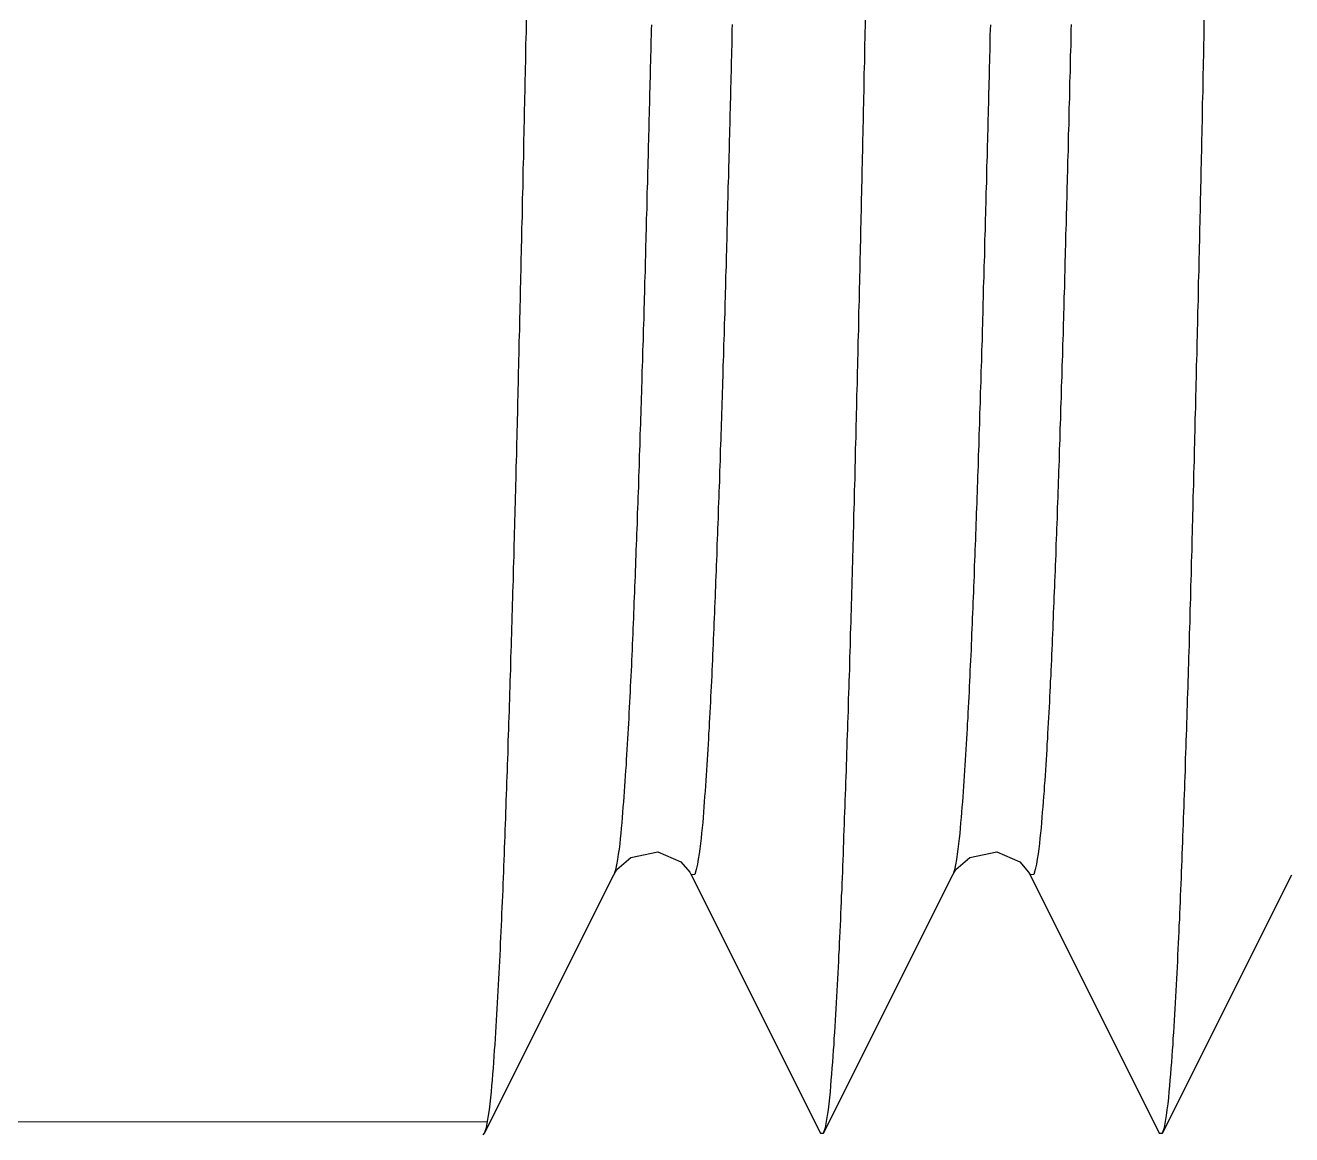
# Model space of a CAD drawing. Header units: millimetres. Extents: x 2213 to 82676, y 1050 to 28650.
# Drawn here: x 20271.89 to 20277.64, y 10375.94 to 10380.98 of the extents above; entities that cross this region are included whole.
import ezdxf

# ---------------------------------------------------------------- set-up
doc = ezdxf.new("R2010")
doc.units = ezdxf.units.MM
doc.header["$LTSCALE"] = 200
doc.linetypes.add('DASHED', pattern=[0.75, 0.5, -0.25])
doc.layers.add('A-FIX', color=5, linetype='Continuous')

# ---------------------------------------------------------------- blocks, each defined once
blk = doc.blocks.new('A$C657279D5')
at = {"linetype": 'Continuous'}
for p, q in [((-77.923286, 788.58253), (-78.510125, 789.755644)), ((-77.321825, 789.755644), (-77.908664, 788.58253)), ((-76.383463, 788.58253), (-76.970302, 789.755644)), ((-75.782002, 789.755644), (-76.368841, 788.58253)), ((-74.84364, 788.58253), (-75.430479, 789.755644)), ((-16.424779, 788.575221), (-74.857307, 788.635292)), ((-77.908664, 788.58253), (-77.923286, 788.58253)), ((-76.368841, 788.58253), (-76.383463, 788.58253)), ((-74.836334, 788.575221), (-74.84364, 788.58253))]:
    blk.add_line(p, q, dxfattribs=at)
at = {"linetype": 'DASHED'}
for points in [[(-77.508307, 793.617292), (-77.507307, 793.593292), (-77.507307, 793.570292), (-77.506307, 793.546292), (-77.506307, 793.522292), (-77.505307, 793.498292), (-77.504307, 793.474292), (-77.504307, 793.450292), (-77.503307, 793.426292), (-77.503307, 793.403292), (-77.502307, 793.379292), (-77.501307, 793.355292), (-77.501307, 793.331292), (-77.500307, 793.307292), (-77.500307, 793.283292), (-77.499307, 793.259292), (-77.498307, 793.235292), (-77.498307, 793.212292), (-77.497307, 793.188292), (-77.497307, 793.164292), (-77.496307, 793.140292), (-77.495307, 793.116292), (-77.495307, 793.092292), (-77.494307, 793.068292), (-77.494307, 793.045292), (-77.493307, 793.021292), (-77.492307, 792.997292), (-77.492307, 792.973292), (-77.491307, 792.949292), (-77.490307, 792.925292), (-77.490307, 792.901292), (-77.489307, 792.878292), (-77.489307, 792.854292), (-77.488307, 792.830292), (-77.487307, 792.806292), (-77.487307, 792.782292), (-77.486307, 792.758292), (-77.485307, 792.734292), (-77.485307, 792.711292), (-77.484307, 792.687292), (-77.483307, 792.663292), (-77.483307, 792.639292), (-77.482307, 792.615292), (-77.481307, 792.591292), (-77.481307, 792.567292), (-77.480307, 792.544292), (-77.479307, 792.520292), (-77.479307, 792.496292), (-77.478307, 792.472292), (-77.477307, 792.448292), (-77.477307, 792.424292), (-77.476307, 792.400292), (-77.475307, 792.377292), (-77.475307, 792.353292), (-77.474307, 792.329292), (-77.473307, 792.305292), (-77.473307, 792.281292), (-77.472307, 792.257292), (-77.471307, 792.233292), (-77.471307, 792.210292), (-77.470307, 792.186292), (-77.469307, 792.162292), (-77.468307, 792.138292), (-77.468307, 792.114292), (-77.467307, 792.090292), (-77.466307, 792.066292), (-77.466307, 792.043292), (-77.465307, 792.019292), (-77.464307, 791.995292), (-77.463307, 791.971292), (-77.463307, 791.947292), (-77.462307, 791.923292), (-77.461307, 791.899292), (-77.460307, 791.876292), (-77.460307, 791.852292), (-77.459307, 791.828292), (-77.458307, 791.804292), (-77.457307, 791.780292), (-77.457307, 791.756292), (-77.456307, 791.732292), (-77.455307, 791.709292), (-77.454307, 791.685292), (-77.453307, 791.661292), (-77.453307, 791.637292), (-77.452307, 791.613292), (-77.451307, 791.589292), (-77.450307, 791.565292), (-77.449307, 791.542292), (-77.449307, 791.518292), (-77.448307, 791.494292), (-77.447307, 791.470292), (-77.446307, 791.446292), (-77.445307, 791.422292), (-77.444307, 791.398292), (-77.444307, 791.375292), (-77.443307, 791.351292), (-77.442307, 791.327292), (-77.441307, 791.303292), (-77.440307, 791.279292), (-77.439307, 791.255292), (-77.438307, 791.231292), (-77.438307, 791.208292), (-77.437307, 791.184292), (-77.436307, 791.160292), (-77.435307, 791.136292), (-77.434307, 791.112292), (-77.433307, 791.088292), (-77.432307, 791.065292), (-77.431307, 791.041292), (-77.430307, 791.017292), (-77.429307, 790.993292), (-77.428307, 790.969292), (-77.427307, 790.945292), (-77.426307, 790.921292), (-77.425307, 790.898292), (-77.424307, 790.874292), (-77.423307, 790.850292), (-77.422307, 790.826292), (-77.421307, 790.802292), (-77.420307, 790.778292), (-77.419307, 790.755292), (-77.418307, 790.731292), (-77.417307, 790.707292), (-77.416307, 790.683292), (-77.415307, 790.659292), (-77.413307, 790.635292), (-77.412307, 790.611292), (-77.411307, 790.588292), (-77.410307, 790.564292), (-77.409307, 790.540292), (-77.408307, 790.516292), (-77.406307, 790.492292), (-77.405307, 790.468292), (-77.404307, 790.445292), (-77.402307, 790.421292), (-77.401307, 790.397292), (-77.400307, 790.373292), (-77.398307, 790.349292), (-77.397307, 790.325292), (-77.396307, 790.302292), (-77.394307, 790.278292), (-77.393307, 790.254292), (-77.391307, 790.230292), (-77.390307, 790.206292), (-77.388307, 790.183292), (-77.386307, 790.159292), (-77.385307, 790.135292), (-77.383307, 790.111292), (-77.381307, 790.087292), (-77.379307, 790.064292), (-77.377307, 790.040292), (-77.375307, 790.016292), (-77.373307, 789.992292), (-77.371307, 789.968292), (-77.369307, 789.945292), (-77.366307, 789.921292), (-77.364307, 789.897292), (-77.361307, 789.873292), (-77.358307, 789.850292), (-77.354307, 789.826292), (-77.350307, 789.803292), (-77.345307, 789.779292), (-77.338307, 789.756292), (-77.322307, 789.755292)], [(-77.141307, 793.616292), (-77.140307, 793.592292), (-77.139307, 793.568292), (-77.139307, 793.544292), (-77.138307, 793.521292), (-77.138307, 793.497292), (-77.137307, 793.473292), (-77.137307, 793.449292), (-77.136307, 793.425292), (-77.135307, 793.401292), (-77.135307, 793.377292), (-77.134307, 793.353292), (-77.134307, 793.330292), (-77.133307, 793.306292), (-77.132307, 793.282292), (-77.132307, 793.258292), (-77.131307, 793.234292), (-77.131307, 793.210292), (-77.130307, 793.186292), (-77.129307, 793.163292), (-77.129307, 793.139292), (-77.128307, 793.115292), (-77.128307, 793.091292), (-77.127307, 793.067292), (-77.126307, 793.043292), (-77.126307, 793.019292), (-77.125307, 792.996292), (-77.124307, 792.972292), (-77.124307, 792.948292), (-77.123307, 792.924292), (-77.123307, 792.900292), (-77.122307, 792.876292), (-77.121307, 792.852292), (-77.121307, 792.829292), (-77.120307, 792.805292), (-77.119307, 792.781292), (-77.119307, 792.757292), (-77.118307, 792.733292), (-77.117307, 792.709292), (-77.117307, 792.685292), (-77.116307, 792.662292), (-77.115307, 792.638292), (-77.115307, 792.614292), (-77.114307, 792.590292), (-77.114307, 792.566292), (-77.113307, 792.542292), (-77.112307, 792.518292), (-77.112307, 792.495292), (-77.111307, 792.471292), (-77.110307, 792.447292), (-77.109307, 792.423292), (-77.109307, 792.399292), (-77.108307, 792.375292), (-77.107307, 792.351292), (-77.107307, 792.328292), (-77.106307, 792.304292), (-77.105307, 792.280292), (-77.105307, 792.256292), (-77.104307, 792.232292), (-77.103307, 792.208292), (-77.103307, 792.184292), (-77.102307, 792.161292), (-77.101307, 792.137292), (-77.100307, 792.113292), (-77.100307, 792.089292), (-77.099307, 792.065292), (-77.098307, 792.041292), (-77.098307, 792.017292), (-77.097307, 791.994292), (-77.096307, 791.970292), (-77.095307, 791.946292), (-77.095307, 791.922292), (-77.094307, 791.898292), (-77.093307, 791.874292), (-77.092307, 791.850292), (-77.092307, 791.827292), (-77.091307, 791.803292), (-77.090307, 791.779292), (-77.089307, 791.755292), (-77.089307, 791.731292), (-77.088307, 791.707292), (-77.087307, 791.683292), (-77.086307, 791.660292), (-77.085307, 791.636292), (-77.085307, 791.612292), (-77.084307, 791.588292), (-77.083307, 791.564292), (-77.082307, 791.540292), (-77.081307, 791.516292), (-77.081307, 791.493292), (-77.080307, 791.469292), (-77.079307, 791.445292), (-77.078307, 791.421292), (-77.077307, 791.397292), (-77.076307, 791.373292), (-77.075307, 791.349292), (-77.075307, 791.326292), (-77.074307, 791.302292), (-77.073307, 791.278292), (-77.072307, 791.254292), (-77.071307, 791.230292), (-77.070307, 791.206292), (-77.069307, 791.182292), (-77.068307, 791.159292), (-77.067307, 791.135292), (-77.067307, 791.111292), (-77.066307, 791.087292), (-77.065307, 791.063292), (-77.064307, 791.039292), (-77.063307, 791.016292), (-77.062307, 790.992292), (-77.061307, 790.968292), (-77.060307, 790.944292), (-77.059307, 790.920292), (-77.058307, 790.896292), (-77.057307, 790.872292), (-77.056307, 790.849292), (-77.055307, 790.825292), (-77.054307, 790.801292), (-77.053307, 790.777292), (-77.052307, 790.753292), (-77.051307, 790.729292), (-77.049307, 790.706292), (-77.048307, 790.682292), (-77.047307, 790.658292), (-77.046307, 790.634292), (-77.045307, 790.610292), (-77.044307, 790.586292), (-77.043307, 790.562292), (-77.041307, 790.539292), (-77.040307, 790.515292), (-77.039307, 790.491292), (-77.038307, 790.467292), (-77.036307, 790.443292), (-77.035307, 790.419292), (-77.034307, 790.396292), (-77.032307, 790.372292), (-77.031307, 790.348292), (-77.030307, 790.324292), (-77.028307, 790.300292), (-77.027307, 790.276292), (-77.025307, 790.253292), (-77.024307, 790.229292), (-77.022307, 790.205292), (-77.021307, 790.181292), (-77.019307, 790.157292), (-77.017307, 790.134292), (-77.016307, 790.110292), (-77.014307, 790.086292), (-77.012307, 790.062292), (-77.010307, 790.038292), (-77.008307, 790.015292), (-77.006307, 789.991292), (-77.004307, 789.967292), (-77.002307, 789.943292), (-76.999307, 789.920292), (-76.996307, 789.896292), (-76.993307, 789.872292), (-76.990307, 789.849292), (-76.987307, 789.825292), (-76.983307, 789.801292), (-76.978307, 789.778292), (-76.970307, 789.755292)], [(-75.968307, 793.617292), (-75.967307, 793.593292), (-75.967307, 793.570292), (-75.966307, 793.546292), (-75.966307, 793.522292), (-75.965307, 793.498292), (-75.965307, 793.474292), (-75.964307, 793.450292), (-75.963307, 793.426292), (-75.963307, 793.403292), (-75.962307, 793.379292), (-75.962307, 793.355292), (-75.961307, 793.331292), (-75.960307, 793.307292), (-75.960307, 793.283292), (-75.959307, 793.259292), (-75.959307, 793.235292), (-75.958307, 793.212292), (-75.957307, 793.188292), (-75.957307, 793.164292), (-75.956307, 793.140292), (-75.956307, 793.116292), (-75.955307, 793.092292), (-75.954307, 793.068292), (-75.954307, 793.045292), (-75.953307, 793.021292), (-75.953307, 792.997292), (-75.952307, 792.973292), (-75.951307, 792.949292), (-75.951307, 792.925292), (-75.950307, 792.901292), (-75.949307, 792.878292), (-75.949307, 792.854292), (-75.948307, 792.830292), (-75.947307, 792.806292), (-75.947307, 792.782292), (-75.946307, 792.758292), (-75.946307, 792.734292), (-75.945307, 792.711292), (-75.944307, 792.687292), (-75.944307, 792.663292), (-75.943307, 792.639292), (-75.942307, 792.615292), (-75.942307, 792.591292), (-75.941307, 792.567292), (-75.940307, 792.544292), (-75.940307, 792.520292), (-75.939307, 792.496292), (-75.938307, 792.472292), (-75.938307, 792.448292), (-75.937307, 792.424292), (-75.936307, 792.400292), (-75.936307, 792.377292), (-75.935307, 792.353292), (-75.934307, 792.329292), (-75.934307, 792.305292), (-75.933307, 792.281292), (-75.932307, 792.257292), (-75.931307, 792.233292), (-75.931307, 792.210292), (-75.930307, 792.186292), (-75.929307, 792.162292), (-75.929307, 792.138292), (-75.928307, 792.114292), (-75.927307, 792.090292), (-75.926307, 792.066292), (-75.926307, 792.043292), (-75.925307, 792.019292), (-75.924307, 791.995292), (-75.924307, 791.971292), (-75.923307, 791.947292), (-75.922307, 791.923292), (-75.921307, 791.899292), (-75.921307, 791.876292), (-75.920307, 791.852292), (-75.919307, 791.828292), (-75.918307, 791.804292), (-75.918307, 791.780292), (-75.917307, 791.756292), (-75.916307, 791.732292), (-75.915307, 791.709292), (-75.914307, 791.685292), (-75.914307, 791.661292), (-75.913307, 791.637292), (-75.912307, 791.613292), (-75.911307, 791.589292), (-75.910307, 791.565292), (-75.910307, 791.542292), (-75.909307, 791.518292), (-75.908307, 791.494292), (-75.907307, 791.470292), (-75.906307, 791.446292), (-75.905307, 791.422292), (-75.905307, 791.398292), (-75.904307, 791.375292), (-75.903307, 791.351292), (-75.902307, 791.327292), (-75.901307, 791.303292), (-75.900307, 791.279292), (-75.899307, 791.255292), (-75.899307, 791.231292), (-75.898307, 791.208292), (-75.897307, 791.184292), (-75.896307, 791.160292), (-75.895307, 791.136292), (-75.894307, 791.112292), (-75.893307, 791.088292), (-75.892307, 791.065292), (-75.891307, 791.041292), (-75.890307, 791.017292), (-75.889307, 790.993292), (-75.888307, 790.969292), (-75.887307, 790.945292), (-75.886307, 790.921292), (-75.885307, 790.898292), (-75.884307, 790.874292), (-75.883307, 790.850292), (-75.882307, 790.826292), (-75.881307, 790.802292), (-75.880307, 790.778292), (-75.879307, 790.755292), (-75.878307, 790.731292), (-75.877307, 790.707292), (-75.876307, 790.683292), (-75.875307, 790.659292), (-75.874307, 790.635292), (-75.872307, 790.611292), (-75.871307, 790.588292), (-75.870307, 790.564292), (-75.869307, 790.540292), (-75.868307, 790.516292), (-75.866307, 790.492292), (-75.865307, 790.468292), (-75.864307, 790.445292), (-75.863307, 790.421292), (-75.861307, 790.397292), (-75.860307, 790.373292), (-75.859307, 790.349292), (-75.857307, 790.325292), (-75.856307, 790.302292), (-75.854307, 790.278292), (-75.853307, 790.254292), (-75.851307, 790.230292), (-75.850307, 790.206292), (-75.848307, 790.183292), (-75.847307, 790.159292), (-75.845307, 790.135292), (-75.843307, 790.111292), (-75.841307, 790.087292), (-75.840307, 790.064292), (-75.838307, 790.040292), (-75.836307, 790.016292), (-75.834307, 789.992292), (-75.831307, 789.968292), (-75.829307, 789.945292), (-75.827307, 789.921292), (-75.824307, 789.897292), (-75.821307, 789.873292), (-75.818307, 789.850292), (-75.814307, 789.826292), (-75.810307, 789.803292), (-75.805307, 789.779292), (-75.798307, 789.756292), (-75.782307, 789.755292)], [(-75.601307, 793.616292), (-75.600307, 793.592292), (-75.600307, 793.568292), (-75.599307, 793.544292), (-75.598307, 793.521292), (-75.598307, 793.497292), (-75.597307, 793.473292), (-75.597307, 793.449292), (-75.596307, 793.425292), (-75.596307, 793.401292), (-75.595307, 793.377292), (-75.594307, 793.354292), (-75.594307, 793.330292), (-75.593307, 793.306292), (-75.593307, 793.282292), (-75.592307, 793.258292), (-75.591307, 793.234292), (-75.591307, 793.210292), (-75.590307, 793.186292), (-75.590307, 793.163292), (-75.589307, 793.139292), (-75.588307, 793.115292), (-75.588307, 793.091292), (-75.587307, 793.067292), (-75.586307, 793.043292), (-75.586307, 793.019292), (-75.585307, 792.996292), (-75.585307, 792.972292), (-75.584307, 792.948292), (-75.583307, 792.924292), (-75.583307, 792.900292), (-75.582307, 792.876292), (-75.581307, 792.852292), (-75.581307, 792.829292), (-75.580307, 792.805292), (-75.580307, 792.781292), (-75.579307, 792.757292), (-75.578307, 792.733292), (-75.578307, 792.709292), (-75.577307, 792.685292), (-75.576307, 792.662292), (-75.576307, 792.638292), (-75.575307, 792.614292), (-75.574307, 792.590292), (-75.574307, 792.566292), (-75.573307, 792.542292), (-75.572307, 792.518292), (-75.572307, 792.495292), (-75.571307, 792.471292), (-75.570307, 792.447292), (-75.570307, 792.423292), (-75.569307, 792.399292), (-75.568307, 792.375292), (-75.568307, 792.351292), (-75.567307, 792.328292), (-75.566307, 792.304292), (-75.566307, 792.280292), (-75.565307, 792.256292), (-75.564307, 792.232292), (-75.563307, 792.208292), (-75.563307, 792.184292), (-75.562307, 792.161292), (-75.561307, 792.137292), (-75.561307, 792.113292), (-75.560307, 792.089292), (-75.559307, 792.065292), (-75.558307, 792.041292), (-75.558307, 792.017292), (-75.557307, 791.994292), (-75.556307, 791.970292), (-75.556307, 791.946292), (-75.555307, 791.922292), (-75.554307, 791.898292), (-75.553307, 791.874292), (-75.553307, 791.850292), (-75.552307, 791.827292), (-75.551307, 791.803292), (-75.550307, 791.779292), (-75.549307, 791.755292), (-75.549307, 791.731292), (-75.548307, 791.707292), (-75.547307, 791.683292), (-75.546307, 791.660292), (-75.546307, 791.636292), (-75.545307, 791.612292), (-75.544307, 791.588292), (-75.543307, 791.564292), (-75.542307, 791.540292), (-75.542307, 791.516292), (-75.541307, 791.493292), (-75.540307, 791.469292), (-75.539307, 791.445292), (-75.538307, 791.421292), (-75.537307, 791.397292), (-75.536307, 791.373292), (-75.536307, 791.349292), (-75.535307, 791.326292), (-75.534307, 791.302292), (-75.533307, 791.278292), (-75.532307, 791.254292), (-75.531307, 791.230292), (-75.530307, 791.206292), (-75.529307, 791.183292), (-75.529307, 791.159292), (-75.528307, 791.135292), (-75.527307, 791.111292), (-75.526307, 791.087292), (-75.525307, 791.063292), (-75.524307, 791.039292), (-75.523307, 791.016292), (-75.522307, 790.992292), (-75.521307, 790.968292), (-75.520307, 790.944292), (-75.519307, 790.920292), (-75.518307, 790.896292), (-75.517307, 790.872292), (-75.516307, 790.849292), (-75.515307, 790.825292), (-75.514307, 790.801292), (-75.513307, 790.777292), (-75.512307, 790.753292), (-75.511307, 790.729292), (-75.510307, 790.706292), (-75.509307, 790.682292), (-75.507307, 790.658292), (-75.506307, 790.634292), (-75.505307, 790.610292), (-75.504307, 790.586292), (-75.503307, 790.563292), (-75.502307, 790.539292), (-75.500307, 790.515292), (-75.499307, 790.491292), (-75.498307, 790.467292), (-75.497307, 790.443292), (-75.495307, 790.420292), (-75.494307, 790.396292), (-75.493307, 790.372292), (-75.491307, 790.348292), (-75.490307, 790.324292), (-75.488307, 790.300292), (-75.487307, 790.277292), (-75.486307, 790.253292), (-75.484307, 790.229292), (-75.482307, 790.205292), (-75.481307, 790.181292), (-75.479307, 790.157292), (-75.478307, 790.134292), (-75.476307, 790.110292), (-75.474307, 790.086292), (-75.472307, 790.062292), (-75.470307, 790.038292), (-75.468307, 790.015292), (-75.466307, 789.991292), (-75.464307, 789.967292), (-75.462307, 789.943292), (-75.459307, 789.920292), (-75.457307, 789.896292), (-75.454307, 789.872292), (-75.450307, 789.849292), (-75.447307, 789.825292), (-75.443307, 789.801292), (-75.438307, 789.778292), (-75.430307, 789.755292)], [(-77.923307, 788.582292), (-77.932307, 788.608292), (-77.936307, 788.635292), (-77.941307, 788.662292), (-77.944307, 788.688292), (-77.948307, 788.715292), (-77.951307, 788.742292), (-77.953307, 788.769292), (-77.956307, 788.796292), (-77.958307, 788.823292), (-77.961307, 788.850292), (-77.963307, 788.877292), (-77.965307, 788.904292), (-77.967307, 788.931292), (-77.969307, 788.958292), (-77.971307, 788.985292), (-77.972307, 789.012292), (-77.974307, 789.039292), (-77.976307, 789.066292), (-77.977307, 789.093292), (-77.979307, 789.120292), (-77.981307, 789.147292), (-77.982307, 789.174292), (-77.984307, 789.201292), (-77.985307, 789.228292), (-77.986307, 789.255292), (-77.988307, 789.282292), (-77.989307, 789.309292), (-77.991307, 789.336292), (-77.992307, 789.363292), (-77.993307, 789.390292), (-77.994307, 789.417292), (-77.996307, 789.444292), (-77.997307, 789.471292), (-77.998307, 789.498292), (-77.999307, 789.525292), (-78.001307, 789.552292), (-78.002307, 789.579292), (-78.003307, 789.606292), (-78.004307, 789.633292), (-78.005307, 789.660292), (-78.006307, 789.687292), (-78.008307, 789.714292), (-78.009307, 789.741292), (-78.010307, 789.768292), (-78.011307, 789.795292), (-78.012307, 789.822292), (-78.013307, 789.849292), (-78.014307, 789.877292), (-78.015307, 789.904292), (-78.016307, 789.931292), (-78.017307, 789.958292), (-78.018307, 789.985292), (-78.019307, 790.012292), (-78.020307, 790.039292), (-78.021307, 790.066292), (-78.022307, 790.093292), (-78.023307, 790.120292), (-78.024307, 790.147292), (-78.025307, 790.174292), (-78.026307, 790.201292), (-78.027307, 790.228292), (-78.027307, 790.255292), (-78.028307, 790.282292), (-78.029307, 790.309292), (-78.030307, 790.336292), (-78.031307, 790.363292), (-78.032307, 790.390292), (-78.033307, 790.417292), (-78.034307, 790.444292), (-78.035307, 790.471292), (-78.035307, 790.499292), (-78.036307, 790.526292), (-78.037307, 790.553292), (-78.038307, 790.580292), (-78.039307, 790.607292), (-78.040307, 790.634292), (-78.041307, 790.661292), (-78.041307, 790.688292), (-78.042307, 790.715292), (-78.043307, 790.742292), (-78.044307, 790.769292), (-78.045307, 790.796292), (-78.045307, 790.823292), (-78.046307, 790.850292), (-78.047307, 790.877292), (-78.048307, 790.904292), (-78.049307, 790.931292), (-78.049307, 790.958292), (-78.050307, 790.985292), (-78.051307, 791.012292), (-78.052307, 791.039292), (-78.052307, 791.066292), (-78.053307, 791.094292), (-78.054307, 791.121292), (-78.055307, 791.148292), (-78.055307, 791.175292), (-78.056307, 791.202292), (-78.057307, 791.229292), (-78.058307, 791.256292), (-78.058307, 791.283292), (-78.059307, 791.310292), (-78.060307, 791.337292), (-78.061307, 791.364292), (-78.061307, 791.391292), (-78.062307, 791.418292), (-78.063307, 791.445292), (-78.063307, 791.472292), (-78.064307, 791.499292), (-78.065307, 791.526292), (-78.066307, 791.553292), (-78.066307, 791.580292), (-78.067307, 791.607292), (-78.068307, 791.635292), (-78.068307, 791.662292), (-78.069307, 791.689292), (-78.070307, 791.716292), (-78.070307, 791.743292), (-78.071307, 791.770292), (-78.072307, 791.797292), (-78.072307, 791.824292), (-78.073307, 791.851292), (-78.074307, 791.878292), (-78.074307, 791.905292), (-78.075307, 791.932292), (-78.076307, 791.959292), (-78.076307, 791.986292), (-78.077307, 792.013292), (-78.078307, 792.040292), (-78.078307, 792.067292), (-78.079307, 792.094292), (-78.080307, 792.121292), (-78.080307, 792.149292), (-78.081307, 792.176292), (-78.082307, 792.203292), (-78.082307, 792.230292), (-78.083307, 792.257292), (-78.084307, 792.284292), (-78.084307, 792.311292), (-78.085307, 792.338292), (-78.086307, 792.365292), (-78.086307, 792.392292), (-78.087307, 792.419292), (-78.087307, 792.446292), (-78.088307, 792.473292), (-78.089307, 792.500292), (-78.089307, 792.527292), (-78.090307, 792.554292), (-78.091307, 792.581292), (-78.091307, 792.608292), (-78.092307, 792.635292), (-78.092307, 792.662292), (-78.093307, 792.690292), (-78.094307, 792.717292), (-78.094307, 792.744292), (-78.095307, 792.771292), (-78.095307, 792.798292), (-78.096307, 792.825292), (-78.097307, 792.852292), (-78.097307, 792.879292), (-78.098307, 792.906292), (-78.098307, 792.933292), (-78.099307, 792.960292), (-78.100307, 792.987292), (-78.100307, 793.014292), (-78.101307, 793.041292), (-78.101307, 793.068292), (-78.102307, 793.095292), (-78.103307, 793.122292), (-78.103307, 793.149292), (-78.104307, 793.176292), (-78.104307, 793.204292), (-78.105307, 793.231292), (-78.105307, 793.258292), (-78.106307, 793.285292), (-78.107307, 793.312292), (-78.107307, 793.339292), (-78.108307, 793.366292), (-78.108307, 793.393292), (-78.109307, 793.420292), (-78.109307, 793.447292), (-78.110307, 793.474292), (-78.111307, 793.501292), (-78.111307, 793.528292), (-78.112307, 793.555292), (-78.112307, 793.582292), (-78.113307, 793.609292), (-78.113307, 793.636292)], [(-76.383307, 788.582292), (-76.392307, 788.608292), (-76.397307, 788.635292), (-76.401307, 788.662292), (-76.405307, 788.688292), (-76.408307, 788.715292), (-76.411307, 788.742292), (-76.414307, 788.769292), (-76.416307, 788.796292), (-76.418307, 788.823292), (-76.421307, 788.850292), (-76.423307, 788.877292), (-76.425307, 788.904292), (-76.427307, 788.931292), (-76.429307, 788.958292), (-76.431307, 788.985292), (-76.432307, 789.012292), (-76.434307, 789.039292), (-76.436307, 789.066292), (-76.438307, 789.093292), (-76.439307, 789.120292), (-76.441307, 789.147292), (-76.442307, 789.174292), (-76.444307, 789.201292), (-76.445307, 789.228292), (-76.447307, 789.255292), (-76.448307, 789.282292), (-76.449307, 789.309292), (-76.451307, 789.336292), (-76.452307, 789.363292), (-76.453307, 789.390292), (-76.455307, 789.417292), (-76.456307, 789.444292), (-76.457307, 789.471292), (-76.458307, 789.498292), (-76.460307, 789.525292), (-76.461307, 789.552292), (-76.462307, 789.579292), (-76.463307, 789.606292), (-76.464307, 789.633292), (-76.465307, 789.660292), (-76.467307, 789.687292), (-76.468307, 789.714292), (-76.469307, 789.741292), (-76.470307, 789.768292), (-76.471307, 789.795292), (-76.472307, 789.822292), (-76.473307, 789.849292), (-76.474307, 789.877292), (-76.475307, 789.904292), (-76.476307, 789.931292), (-76.477307, 789.958292), (-76.478307, 789.985292), (-76.479307, 790.012292), (-76.480307, 790.039292), (-76.481307, 790.066292), (-76.482307, 790.093292), (-76.483307, 790.120292), (-76.484307, 790.147292), (-76.485307, 790.174292), (-76.486307, 790.201292), (-76.487307, 790.228292), (-76.488307, 790.255292), (-76.489307, 790.282292), (-76.489307, 790.309292), (-76.490307, 790.336292), (-76.491307, 790.363292), (-76.492307, 790.390292), (-76.493307, 790.417292), (-76.494307, 790.444292), (-76.495307, 790.471292), (-76.496307, 790.499292), (-76.496307, 790.526292), (-76.497307, 790.553292), (-76.498307, 790.580292), (-76.499307, 790.607292), (-76.500307, 790.634292), (-76.501307, 790.661292), (-76.502307, 790.688292), (-76.502307, 790.715292), (-76.503307, 790.742292), (-76.504307, 790.769292), (-76.505307, 790.796292), (-76.506307, 790.823292), (-76.506307, 790.850292), (-76.507307, 790.877292), (-76.508307, 790.904292), (-76.509307, 790.931292), (-76.510307, 790.958292), (-76.510307, 790.985292), (-76.511307, 791.012292), (-76.512307, 791.039292), (-76.513307, 791.066292), (-76.513307, 791.094292), (-76.514307, 791.121292), (-76.515307, 791.148292), (-76.516307, 791.175292), (-76.516307, 791.202292), (-76.517307, 791.229292), (-76.518307, 791.256292), (-76.519307, 791.283292), (-76.519307, 791.310292), (-76.520307, 791.337292), (-76.521307, 791.364292), (-76.521307, 791.391292), (-76.522307, 791.418292), (-76.523307, 791.445292), (-76.524307, 791.472292), (-76.524307, 791.499292), (-76.525307, 791.526292), (-76.526307, 791.553292), (-76.526307, 791.580292), (-76.527307, 791.607292), (-76.528307, 791.635292), (-76.529307, 791.662292), (-76.529307, 791.689292), (-76.530307, 791.716292), (-76.531307, 791.743292), (-76.531307, 791.770292), (-76.532307, 791.797292), (-76.533307, 791.824292), (-76.533307, 791.851292), (-76.534307, 791.878292), (-76.535307, 791.905292), (-76.535307, 791.932292), (-76.536307, 791.959292), (-76.537307, 791.986292), (-76.537307, 792.013292), (-76.538307, 792.040292), (-76.539307, 792.067292), (-76.539307, 792.094292), (-76.540307, 792.121292), (-76.541307, 792.149292), (-76.541307, 792.176292), (-76.542307, 792.203292), (-76.543307, 792.230292), (-76.543307, 792.257292), (-76.544307, 792.284292), (-76.544307, 792.311292), (-76.545307, 792.338292), (-76.546307, 792.365292), (-76.546307, 792.392292), (-76.547307, 792.419292), (-76.548307, 792.446292), (-76.548307, 792.473292), (-76.549307, 792.500292), (-76.549307, 792.527292), (-76.550307, 792.554292), (-76.551307, 792.581292), (-76.551307, 792.608292), (-76.552307, 792.635292), (-76.553307, 792.662292), (-76.553307, 792.690292), (-76.554307, 792.717292), (-76.554307, 792.744292), (-76.555307, 792.771292), (-76.556307, 792.798292), (-76.556307, 792.825292), (-76.557307, 792.852292), (-76.557307, 792.879292), (-76.558307, 792.906292), (-76.559307, 792.933292), (-76.559307, 792.960292), (-76.560307, 792.987292), (-76.560307, 793.014292), (-76.561307, 793.041292), (-76.562307, 793.068292), (-76.562307, 793.095292), (-76.563307, 793.122292), (-76.563307, 793.149292), (-76.564307, 793.176292), (-76.564307, 793.204292), (-76.565307, 793.231292), (-76.566307, 793.258292), (-76.566307, 793.285292), (-76.567307, 793.312292), (-76.567307, 793.339292), (-76.568307, 793.366292), (-76.568307, 793.393292), (-76.569307, 793.420292), (-76.570307, 793.447292), (-76.570307, 793.474292), (-76.571307, 793.501292), (-76.571307, 793.528292), (-76.572307, 793.555292), (-76.572307, 793.582292), (-76.573307, 793.609292), (-76.574307, 793.636292)]]:
    blk.add_lwpolyline(points, dxfattribs=at)
at = {"linetype": 'Continuous'}
for points in [[(-74.843307, 788.582292), (-74.852307, 788.608292), (-74.857307, 788.635292), (-74.861307, 788.662292), (-74.865307, 788.688292), (-74.868307, 788.715292), (-74.871307, 788.742292), (-74.874307, 788.769292), (-74.876307, 788.796292), (-74.879307, 788.823292), (-74.881307, 788.850292), (-74.883307, 788.877292), (-74.885307, 788.904292), (-74.887307, 788.931292), (-74.889307, 788.958292), (-74.891307, 788.985292), (-74.893307, 789.012292), (-74.894307, 789.039292), (-74.896307, 789.066292), (-74.898307, 789.093292), (-74.899307, 789.120292), (-74.901307, 789.147292), (-74.902307, 789.174292), (-74.904307, 789.201292), (-74.905307, 789.228292), (-74.907307, 789.255292), (-74.908307, 789.282292), (-74.910307, 789.309292), (-74.911307, 789.336292), (-74.912307, 789.363292), (-74.914307, 789.390292), (-74.915307, 789.417292), (-74.916307, 789.444292), (-74.917307, 789.471292), (-74.919307, 789.498292), (-74.920307, 789.525292), (-74.921307, 789.552292), (-74.922307, 789.579292), (-74.923307, 789.606292), (-74.925307, 789.633292), (-74.926307, 789.660292), (-74.927307, 789.687292), (-74.928307, 789.714292), (-74.929307, 789.741292), (-74.930307, 789.768292), (-74.931307, 789.795292), (-74.932307, 789.822292), (-74.933307, 789.849292), (-74.934307, 789.877292), (-74.935307, 789.904292), (-74.936307, 789.931292), (-74.937307, 789.958292), (-74.938307, 789.985292), (-74.939307, 790.012292), (-74.940307, 790.039292), (-74.941307, 790.066292), (-74.942307, 790.093292), (-74.943307, 790.120292), (-74.944307, 790.147292), (-74.945307, 790.174292), (-74.946307, 790.201292), (-74.947307, 790.228292), (-74.948307, 790.255292), (-74.949307, 790.282292), (-74.950307, 790.309292), (-74.951307, 790.336292), (-74.951307, 790.363292), (-74.952307, 790.390292), (-74.953307, 790.417292), (-74.954307, 790.444292), (-74.955307, 790.471292), (-74.956307, 790.499292), (-74.957307, 790.526292), (-74.958307, 790.553292), (-74.958307, 790.580292), (-74.959307, 790.607292), (-74.960307, 790.634292), (-74.961307, 790.661292), (-74.962307, 790.688292), (-74.963307, 790.715292), (-74.963307, 790.742292), (-74.964307, 790.769292), (-74.965307, 790.796292), (-74.966307, 790.823292), (-74.967307, 790.850292), (-74.967307, 790.877292), (-74.968307, 790.904292), (-74.969307, 790.931292), (-74.970307, 790.958292), (-74.970307, 790.985292), (-74.971307, 791.012292), (-74.972307, 791.039292), (-74.973307, 791.066292), (-74.974307, 791.094292), (-74.974307, 791.121292), (-74.975307, 791.148292), (-74.976307, 791.175292), (-74.977307, 791.202292), (-74.977307, 791.229292), (-74.978307, 791.256292), (-74.979307, 791.283292), (-74.979307, 791.310292), (-74.980307, 791.337292), (-74.981307, 791.364292), (-74.982307, 791.391292), (-74.982307, 791.418292), (-74.983307, 791.445292), (-74.984307, 791.472292), (-74.985307, 791.499292), (-74.985307, 791.526292), (-74.986307, 791.553292), (-74.987307, 791.580292), (-74.987307, 791.607292), (-74.988307, 791.635292), (-74.989307, 791.662292), (-74.989307, 791.689292), (-74.990307, 791.716292), (-74.991307, 791.743292), (-74.991307, 791.770292), (-74.992307, 791.797292), (-74.993307, 791.824292), (-74.994307, 791.851292), (-74.994307, 791.878292), (-74.995307, 791.905292), (-74.996307, 791.932292), (-74.996307, 791.959292), (-74.997307, 791.986292), (-74.998307, 792.013292), (-74.998307, 792.040292), (-74.999307, 792.067292), (-74.999307, 792.094292), (-75.000307, 792.121292), (-75.001307, 792.149292), (-75.001307, 792.176292), (-75.002307, 792.203292), (-75.003307, 792.230292), (-75.003307, 792.257292), (-75.004307, 792.284292), (-75.005307, 792.311292), (-75.005307, 792.338292), (-75.006307, 792.365292), (-75.007307, 792.392292), (-75.007307, 792.419292), (-75.008307, 792.446292), (-75.008307, 792.473292), (-75.009307, 792.500292), (-75.010307, 792.527292), (-75.010307, 792.554292), (-75.011307, 792.581292), (-75.011307, 792.608292), (-75.012307, 792.635292), (-75.013307, 792.662292), (-75.013307, 792.690292), (-75.014307, 792.717292), (-75.015307, 792.744292), (-75.015307, 792.771292), (-75.016307, 792.798292), (-75.016307, 792.825292), (-75.017307, 792.852292), (-75.018307, 792.879292), (-75.018307, 792.906292), (-75.019307, 792.933292), (-75.019307, 792.960292), (-75.020307, 792.987292), (-75.021307, 793.014292), (-75.021307, 793.041292), (-75.022307, 793.068292), (-75.022307, 793.095292), (-75.023307, 793.122292), (-75.023307, 793.149292), (-75.024307, 793.176292), (-75.025307, 793.204292), (-75.025307, 793.231292), (-75.026307, 793.258292), (-75.026307, 793.285292), (-75.027307, 793.312292), (-75.028307, 793.339292), (-75.028307, 793.366292), (-75.029307, 793.393292), (-75.029307, 793.420292), (-75.030307, 793.447292), (-75.030307, 793.474292), (-75.031307, 793.501292), (-75.031307, 793.528292), (-75.032307, 793.555292), (-75.033307, 793.582292), (-75.033307, 793.609292), (-75.034307, 793.636292)], [(-76.970313, 789.755667), (-76.98481, 789.779191), (-77.047946, 789.834606), (-77.17038, 789.859649), (-77.274634, 789.813621), (-77.315066, 789.767729), (-77.321885, 789.755525)], [(-75.43049, 789.755667), (-75.444987, 789.779191), (-75.508123, 789.834606), (-75.630557, 789.859649), (-75.734811, 789.813621), (-75.775243, 789.767729), (-75.782062, 789.755525)]]:
    blk.add_lwpolyline(points, dxfattribs=at)

msp = doc.modelspace()

# ---------------------------------------------------------------- block references
at = {"layer": 'A-FIX', "xscale": -1}
msp.add_blockref('A$C657279D5', (20199.133, 9587.3625), dxfattribs=at)

doc.saveas('drawing.dxf')
